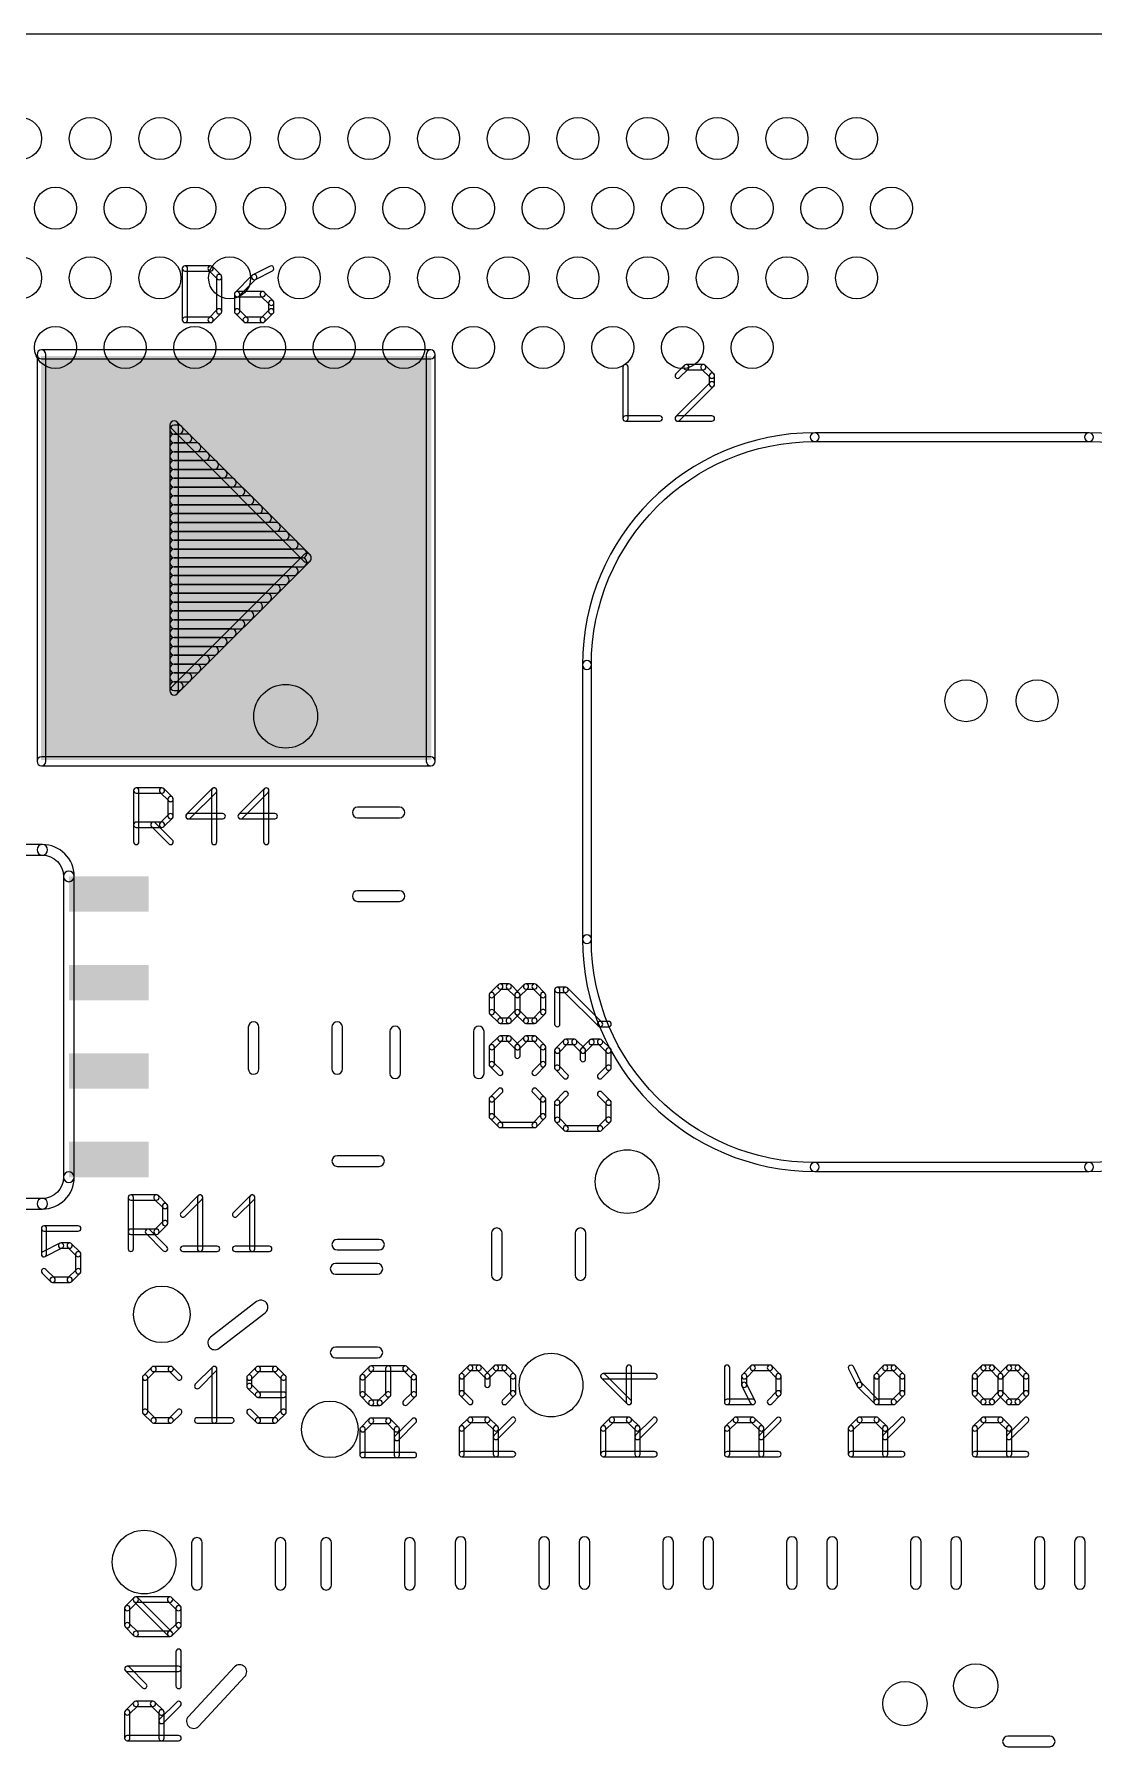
# Model space of a CAD drawing. Extents: x 0 to 96, y -11 to 42.
# Drawn here: x 15.7 to 30.9, y 17.41 to 42 of the extents above; entities that cross this region are included whole.
import ezdxf

# ---------------------------------------------------------------- set-up
doc = ezdxf.new("R2010")
doc.units = 0
for name, color, linetype in [('18', 110, 'CONTINUOUS'), ('20', 53, 'CONTINUOUS'), ('21', 253, 'CONTINUOUS'), ('39', 12, 'CONTINUOUS'), ('51', 253, 'CONTINUOUS')]:
    doc.layers.add(name, color=color, linetype=linetype)

# ---------------------------------------------------------------- blocks, each defined once
blk = doc.blocks.new('RECT')
blk.add_solid([(-0.5, -0.5), (0.5, -0.5), (-0.5, 0.5), (0.5, 0.5)])
blk = doc.blocks.new('ROUNDV')
blk.add_circle((0, 0), 0.5)

msp = doc.modelspace()

# ---------------------------------------------------------------- linework, layer by layer
at = {"layer": '20'}
msp.add_line((88.0028, 41.9972), (7.9972, 41.9972), dxfattribs=at)
at = {"layer": '21'}
for points in [[(17.8199, 38.634), (17.8199, 37.8968, 1), (17.8961, 37.8968), (17.8961, 38.634, 1)], [(18.2266, 38.6721), (17.858, 38.6721, 1), (17.858, 38.5959), (18.2266, 38.5959, 1)], [(18.3764, 38.5381), (18.2535, 38.661, 1), (18.1996, 38.6071), (18.3225, 38.4842, 1)], [(19.0808, 38.6681), (18.8351, 38.5452, 1), (18.8692, 38.4771), (19.1149, 38.6, 1)], [(18.3876, 38.0197), (18.3876, 38.5112, 1), (18.3114, 38.5112), (18.3114, 38.0197, 1)], [(18.8252, 38.5381), (18.5794, 38.2924, 1), (18.6333, 38.2385), (18.8791, 38.4842, 1)], [(18.5683, 38.2654), (18.5683, 38.0197, 1), (18.6445, 38.0197), (18.6445, 38.2654, 1)], [(18.975, 38.3035), (18.6064, 38.3035, 1), (18.6064, 38.2273), (18.975, 38.2273, 1)], [(19.1248, 38.1695), (19.0019, 38.2924, 1), (18.9481, 38.2385), (19.0709, 38.1156, 1)], [(19.136, 38.0197), (19.136, 38.1425, 1), (19.0598, 38.1425), (19.0598, 38.0197, 1)], [(17.858, 37.8587), (18.2266, 37.8587, 1), (18.2266, 37.9349), (17.858, 37.9349, 1)], [(18.2535, 37.8699), (18.3764, 37.9927, 1), (18.3225, 38.0466), (18.1996, 37.9237, 1)], [(18.5794, 37.9927), (18.7023, 37.8699, 1), (18.7562, 37.9237), (18.6333, 38.0466, 1)], [(18.7293, 37.8587), (18.975, 37.8587, 1), (18.975, 37.9349), (18.7293, 37.9349, 1)], [(19.0019, 37.8699), (19.1248, 37.9927, 1), (19.0709, 38.0466), (18.9481, 37.9237, 1)], [(15.8623, 31.5595), (15.8623, 37.4015, 1), (15.7353, 37.4015), (15.7353, 31.5595, 1)], [(15.7988, 37.338), (21.3868, 37.338, 1), (21.3868, 37.465), (15.7988, 37.465, 1)], [(21.3233, 37.4015), (21.3233, 31.5595, 1), (21.4503, 31.5595), (21.4503, 37.4015, 1)], [(24.1445, 37.2182), (24.1445, 36.481, 1), (24.2207, 36.481), (24.2207, 37.2182, 1)], [(25.0269, 37.2452), (24.904, 37.1223, 1), (24.9579, 37.0684), (25.0808, 37.1913, 1)], [(25.2996, 37.2563), (25.0539, 37.2563, 1), (25.0539, 37.1801), (25.2996, 37.1801, 1)], [(25.4494, 37.1223), (25.3265, 37.2452, 1), (25.2727, 37.1913), (25.3955, 37.0684, 1)], [(25.4606, 36.9725), (25.4606, 37.0954, 1), (25.3844, 37.0954), (25.3844, 36.9725, 1)], [(24.9579, 36.4541), (25.4494, 36.9455, 1), (25.3955, 36.9994), (24.904, 36.5079, 1)], [(17.6589, 36.3406), (19.5639, 34.4356, 1), (19.6537, 34.5254), (17.7487, 36.4304, 1)], [(17.7673, 32.5755), (17.7673, 36.3855, 1), (17.6403, 36.3855), (17.6403, 32.5755, 1)], [(17.7038, 36.2585), (17.7673, 36.2585, 1), (17.7673, 36.3855), (17.7038, 36.3855, 1)], [(24.1826, 36.4429), (24.6741, 36.4429, 1), (24.6741, 36.5191), (24.1826, 36.5191, 1)], [(25.4225, 36.5191), (24.931, 36.5191, 1), (24.931, 36.4429), (25.4225, 36.4429, 1)], [(17.7038, 36.1315), (17.8943, 36.1315, 1), (17.8943, 36.2585), (17.7038, 36.2585, 1)], [(26.8986, 36.1503, 1), (26.8986, 36.2773, 0.4142), (23.5651, 32.9438, 1), (23.6921, 32.9438, -0.4142)], [(26.8986, 36.1503), (30.8356, 36.1503, 1), (30.8356, 36.2773), (26.8986, 36.2773, 1)], [(34.0421, 32.9438, 1), (34.1691, 32.9438, 0.4142), (30.8356, 36.2773, 1), (30.8356, 36.1503, -0.4142)], [(17.7038, 36.0045), (18.0213, 36.0045, 1), (18.0213, 36.1315), (17.7038, 36.1315, 1)], [(17.7038, 35.8775), (18.1483, 35.8775, 1), (18.1483, 36.0045), (17.7038, 36.0045, 1)], [(17.7038, 35.7505), (18.2753, 35.7505, 1), (18.2753, 35.8775), (17.7038, 35.8775, 1)], [(17.7038, 35.6235), (18.4023, 35.6235, 1), (18.4023, 35.7505), (17.7038, 35.7505, 1)], [(17.7038, 35.4965), (18.5293, 35.4965, 1), (18.5293, 35.6235), (17.7038, 35.6235, 1)], [(17.7038, 35.3695), (18.6563, 35.3695, 1), (18.6563, 35.4965), (17.7038, 35.4965, 1)], [(17.7038, 35.2425), (18.7833, 35.2425, 1), (18.7833, 35.3695), (17.7038, 35.3695, 1)], [(17.7038, 35.1155), (18.9103, 35.1155, 1), (18.9103, 35.2425), (17.7038, 35.2425, 1)], [(17.7038, 34.9885), (19.0373, 34.9885, 1), (19.0373, 35.1155), (17.7038, 35.1155, 1)], [(17.7038, 34.8615), (19.1643, 34.8615, 1), (19.1643, 34.9885), (17.7038, 34.9885, 1)], [(17.7038, 34.7345), (19.2913, 34.7345, 1), (19.2913, 34.8615), (17.7038, 34.8615, 1)], [(17.7038, 34.6075), (19.4183, 34.6075, 1), (19.4183, 34.7345), (17.7038, 34.7345, 1)], [(17.7038, 34.4805), (19.5453, 34.4805, 1), (19.5453, 34.6075), (17.7038, 34.6075, 1)], [(19.5639, 34.5254), (17.6589, 32.6204, 1), (17.7487, 32.5306), (19.6537, 34.4356, 1)], [(17.7038, 34.3535), (19.5453, 34.3535, 1), (19.5453, 34.4805), (17.7038, 34.4805, 1)], [(17.7038, 34.2265), (19.4183, 34.2265, 1), (19.4183, 34.3535), (17.7038, 34.3535, 1)], [(17.7038, 34.0995), (19.2913, 34.0995, 1), (19.2913, 34.2265), (17.7038, 34.2265, 1)], [(17.7038, 33.9725), (19.1643, 33.9725, 1), (19.1643, 34.0995), (17.7038, 34.0995, 1)], [(17.7038, 33.8455), (19.0373, 33.8455, 1), (19.0373, 33.9725), (17.7038, 33.9725, 1)], [(17.7038, 33.7185), (18.9103, 33.7185, 1), (18.9103, 33.8455), (17.7038, 33.8455, 1)], [(17.7038, 33.5915), (18.7833, 33.5915, 1), (18.7833, 33.7185), (17.7038, 33.7185, 1)], [(17.7038, 33.4645), (18.6563, 33.4645, 1), (18.6563, 33.5915), (17.7038, 33.5915, 1)], [(17.7038, 33.3375), (18.5293, 33.3375, 1), (18.5293, 33.4645), (17.7038, 33.4645, 1)], [(17.7038, 33.2105), (18.4023, 33.2105, 1), (18.4023, 33.3375), (17.7038, 33.3375, 1)], [(17.7038, 33.0835), (18.2753, 33.0835, 1), (18.2753, 33.2105), (17.7038, 33.2105, 1)], [(17.7038, 32.9565), (18.1483, 32.9565, 1), (18.1483, 33.0835), (17.7038, 33.0835, 1)], [(17.7038, 32.8295), (18.0213, 32.8295, 1), (18.0213, 32.9565), (17.7038, 32.9565, 1)], [(23.6921, 29.0068), (23.6921, 32.9438, 1), (23.5651, 32.9438), (23.5651, 29.0068, 1)], [(17.7038, 32.7025), (17.8943, 32.7025, 1), (17.8943, 32.8295), (17.7038, 32.8295, 1)], [(17.7038, 32.5755), (17.7673, 32.5755, 1), (17.7673, 32.7025), (17.7038, 32.7025, 1)], [(21.3868, 31.623), (15.7988, 31.623, 1), (15.7988, 31.496), (21.3868, 31.496, 1)], [(17.1985, 30.4038), (17.1985, 31.141, 1), (17.1223, 31.141), (17.1223, 30.4038, 1)], [(17.1604, 31.1029), (17.529, 31.1029, 1), (17.529, 31.1791), (17.1604, 31.1791, 1)], [(17.502, 31.1141), (17.6249, 30.9912, 1), (17.6788, 31.0451), (17.5559, 31.168, 1)], [(17.6137, 31.0182), (17.6137, 30.7724, 1), (17.6899, 30.7724), (17.6899, 31.0182, 1)], [(18.2504, 31.168), (17.8818, 30.7994, 1), (17.9357, 30.7455), (18.3043, 31.1141, 1)], [(18.3155, 30.4038), (18.3155, 31.141, 1), (18.2393, 31.141), (18.2393, 30.4038, 1)], [(18.9989, 31.168), (18.6302, 30.7994, 1), (18.6841, 30.7455), (19.0527, 31.1141, 1)], [(19.0639, 30.4038), (19.0639, 31.141, 1), (18.9877, 31.141), (18.9877, 30.4038, 1)], [(17.6249, 30.7994), (17.502, 30.6765, 1), (17.5559, 30.6226), (17.6788, 30.7455, 1)], [(17.9088, 30.7343), (18.4003, 30.7343, 1), (18.4003, 30.8105), (17.9088, 30.8105, 1)], [(18.6572, 30.7343), (19.1487, 30.7343, 1), (19.1487, 30.8105), (18.6572, 30.8105, 1)], [(20.3375, 30.7498), (20.9375, 30.7498, 1), (20.9375, 30.9022), (20.3375, 30.9022, 1)], [(17.529, 30.6876), (17.1604, 30.6876, 1), (17.1604, 30.6114), (17.529, 30.6114, 1)], [(17.3792, 30.6226), (17.6249, 30.3769, 1), (17.6788, 30.4307), (17.433, 30.6765, 1)], [(15.8115, 30.3657), (14.7447, 30.3657, 1), (14.7447, 30.2133), (15.8115, 30.2133, 1)], [(16.1163, 29.9085, 1), (16.2687, 29.9085, 0.4142), (15.8115, 30.3657, 1), (15.8115, 30.2133, -0.4142)], [(20.3375, 29.5498), (20.9375, 29.5498, 1), (20.9375, 29.7022), (20.3375, 29.7022, 1)], [(23.6921, 29.0068, 1), (23.5651, 29.0068, 0.4142), (26.8986, 25.6733, 1), (26.8986, 25.8003, -0.4142)], [(30.8356, 25.8003, 1), (30.8356, 25.6733, 0.4142), (34.1691, 29.0068, 1), (34.0421, 29.0068, -0.4142)], [(22.2894, 28.1783), (22.4123, 28.3012, 1), (22.3584, 28.3551), (22.2355, 28.2322, 1)], [(22.3853, 28.29), (22.5082, 28.29, 1), (22.5082, 28.3662), (22.3853, 28.3662, 1)], [(22.4813, 28.3012), (22.6041, 28.1783, 1), (22.658, 28.2322), (22.5352, 28.3551, 1)], [(22.658, 28.1783), (22.7809, 28.3012, 1), (22.727, 28.3551), (22.6041, 28.2322, 1)], [(22.754, 28.29), (22.8768, 28.29, 1), (22.8768, 28.3662), (22.754, 28.3662, 1)], [(22.8499, 28.3012), (22.9728, 28.1783, 1), (23.0266, 28.2322), (22.9038, 28.3551, 1)], [(23.2404, 27.7885), (23.2404, 28.28, 1), (23.1642, 28.28), (23.1642, 27.7885, 1)], [(23.2023, 28.2419), (23.3251, 28.2419, 1), (23.3251, 28.3181), (23.2023, 28.3181, 1)], [(23.2982, 28.253), (23.7897, 27.7615, 1), (23.8436, 27.8154), (23.3521, 28.3069, 1)], [(22.3006, 27.9595), (22.3006, 28.2052, 1), (22.2244, 28.2052), (22.2244, 27.9595, 1)], [(22.6692, 27.9595), (22.6692, 28.2052, 1), (22.593, 28.2052), (22.593, 27.9595, 1)], [(22.9616, 28.2052), (22.9616, 27.9595, 1), (23.0378, 27.9595), (23.0378, 28.2052, 1)], [(18.7675, 27.7447), (18.7675, 27.1447, 1), (18.9199, 27.1447), (18.9199, 27.7447, 1)], [(19.9675, 27.7447), (19.9675, 27.1447, 1), (20.1199, 27.1447), (20.1199, 27.7447, 1)], [(22.4123, 27.8636), (22.2894, 27.9864, 1), (22.2355, 27.9326), (22.3584, 27.8097, 1)], [(22.5082, 27.8747), (22.3853, 27.8747, 1), (22.3853, 27.7985), (22.5082, 27.7985, 1)], [(22.6041, 27.9864), (22.4813, 27.8636, 1), (22.5352, 27.8097), (22.658, 27.9326, 1)], [(22.7809, 27.8636), (22.658, 27.9864, 1), (22.6041, 27.9326), (22.727, 27.8097, 1)], [(22.8768, 27.8747), (22.754, 27.8747, 1), (22.754, 27.7985), (22.8768, 27.7985, 1)], [(22.9728, 27.9864), (22.8499, 27.8636, 1), (22.9038, 27.8097), (23.0266, 27.9326, 1)], [(23.8166, 27.7504), (23.9395, 27.7504, 1), (23.9395, 27.8266), (23.8166, 27.8266, 1)], [(20.7995, 27.6812), (20.7995, 27.0812, 1), (20.9519, 27.0812), (20.9519, 27.6812, 1)], [(21.9995, 27.6812), (21.9995, 27.0812, 1), (22.1519, 27.0812), (22.1519, 27.6812, 1)], [(22.2894, 27.4299), (22.4123, 27.5528, 1), (22.3584, 27.6066), (22.2355, 27.4838, 1)], [(22.3853, 27.5416), (22.5082, 27.5416, 1), (22.5082, 27.6178), (22.3853, 27.6178, 1)], [(22.4813, 27.5528), (22.6041, 27.4299, 1), (22.658, 27.4838), (22.5352, 27.6066, 1)], [(22.658, 27.4299), (22.7809, 27.5528, 1), (22.727, 27.6066), (22.6041, 27.4838, 1)], [(22.754, 27.5416), (22.8768, 27.5416, 1), (22.8768, 27.6178), (22.754, 27.6178, 1)], [(22.8499, 27.5528), (22.9728, 27.4299, 1), (23.0266, 27.4838), (22.9038, 27.6066, 1)], [(23.2292, 27.3817), (23.3521, 27.5046, 1), (23.2982, 27.5585), (23.1753, 27.4356, 1)], [(23.3251, 27.4935), (23.448, 27.4935, 1), (23.448, 27.5697), (23.3251, 27.5697, 1)], [(23.4211, 27.5046), (23.5439, 27.3817, 1), (23.5978, 27.4356), (23.475, 27.5585, 1)], [(23.5978, 27.3817), (23.7207, 27.5046, 1), (23.6668, 27.5585), (23.5439, 27.4356, 1)], [(23.6938, 27.4935), (23.8166, 27.4935, 1), (23.8166, 27.5697), (23.6938, 27.5697, 1)], [(23.7897, 27.5046), (23.9126, 27.3817, 1), (23.9664, 27.4356), (23.8436, 27.5585, 1)], [(22.3006, 27.2111), (22.3006, 27.4568, 1), (22.2244, 27.4568), (22.2244, 27.2111, 1)], [(22.593, 27.4568), (22.593, 27.334, 1), (22.6692, 27.334), (22.6692, 27.4568, 1)], [(22.9616, 27.4568), (22.9616, 27.2111, 1), (23.0378, 27.2111), (23.0378, 27.4568, 1)], [(23.2404, 27.1629), (23.2404, 27.4087, 1), (23.1642, 27.4087), (23.1642, 27.1629, 1)], [(23.5328, 27.4087), (23.5328, 27.2858, 1), (23.609, 27.2858), (23.609, 27.4087, 1)], [(23.9014, 27.4087), (23.9014, 27.1629, 1), (23.9776, 27.1629), (23.9776, 27.4087, 1)], [(22.4123, 27.1152), (22.2894, 27.238, 1), (22.2355, 27.1841), (22.3584, 27.0613, 1)], [(22.9728, 27.238), (22.8499, 27.1152, 1), (22.9038, 27.0613), (23.0266, 27.1841, 1)], [(23.3521, 27.067), (23.2292, 27.1899, 1), (23.1753, 27.136), (23.2982, 27.0131, 1)], [(23.9126, 27.1899), (23.7897, 27.067, 1), (23.8436, 27.0131), (23.9664, 27.136, 1)], [(22.3584, 26.8582), (22.2355, 26.7354, 1), (22.2894, 26.6815), (22.4123, 26.8043, 1)], [(23.0266, 26.7354), (22.9038, 26.8582, 1), (22.8499, 26.8043), (22.9728, 26.6815, 1)], [(23.2982, 26.8101), (23.1753, 26.6872, 1), (23.2292, 26.6333), (23.3521, 26.7562, 1)], [(23.9664, 26.6872), (23.8436, 26.8101, 1), (23.7897, 26.7562), (23.9126, 26.6333, 1)], [(22.2244, 26.7084), (22.2244, 26.4627, 1), (22.3006, 26.4627), (22.3006, 26.7084, 1)], [(23.0378, 26.4627), (23.0378, 26.7084, 1), (22.9616, 26.7084), (22.9616, 26.4627, 1)], [(23.1642, 26.6603), (23.1642, 26.4145, 1), (23.2404, 26.4145), (23.2404, 26.6603, 1)], [(23.9776, 26.4145), (23.9776, 26.6603, 1), (23.9014, 26.6603), (23.9014, 26.4145, 1)], [(22.2355, 26.4357), (22.3584, 26.3129, 1), (22.4123, 26.3667), (22.2894, 26.4896, 1)], [(22.3853, 26.3017), (22.8768, 26.3017, 1), (22.8768, 26.3779), (22.3853, 26.3779, 1)], [(22.9038, 26.3129), (23.0266, 26.4357, 1), (22.9728, 26.4896), (22.8499, 26.3667, 1)], [(23.1753, 26.3876), (23.2982, 26.2647, 1), (23.3521, 26.3186), (23.2292, 26.4415, 1)], [(23.3251, 26.2536), (23.8166, 26.2536, 1), (23.8166, 26.3298), (23.3251, 26.3298, 1)], [(23.8436, 26.2647), (23.9664, 26.3876, 1), (23.9126, 26.4415), (23.7897, 26.3186, 1)], [(20.0454, 25.746), (20.6454, 25.746, 1), (20.6454, 25.8984), (20.0454, 25.8984, 1)], [(15.8115, 25.2857, 1), (15.8115, 25.1333, 0.4142), (16.2687, 25.5905, 1), (16.1163, 25.5905, -0.4142)], [(30.8356, 25.8003), (26.8986, 25.8003, 1), (26.8986, 25.6733), (30.8356, 25.6733, 1)], [(17.1196, 24.5618), (17.1196, 25.299, 1), (17.0434, 25.299), (17.0434, 24.5618, 1)], [(17.0815, 25.2609), (17.4501, 25.2609, 1), (17.4501, 25.3371), (17.0815, 25.3371, 1)], [(17.4232, 25.2721), (17.546, 25.1492, 1), (17.5999, 25.2031), (17.4771, 25.326, 1)], [(17.8569, 25.0263), (18.1026, 25.2721, 1), (18.0487, 25.326), (17.803, 25.0802, 1)], [(18.0376, 25.299), (18.0376, 24.5618, 1), (18.1138, 24.5618), (18.1138, 25.299, 1)], [(18.6053, 25.0263), (18.851, 25.2721, 1), (18.7971, 25.326), (18.5514, 25.0802, 1)], [(18.786, 25.299), (18.786, 24.5618, 1), (18.8622, 24.5618), (18.8622, 25.299, 1)], [(12.6619, 25.1333), (15.8115, 25.1333, 1), (15.8115, 25.2857), (12.6619, 25.2857, 1)], [(17.5349, 25.1762), (17.5349, 24.9304, 1), (17.6111, 24.9304), (17.6111, 25.1762, 1)], [(16.3266, 24.8926), (15.8351, 24.8926, 1), (15.8351, 24.8164), (16.3266, 24.8164, 1)], [(15.797, 24.8545), (15.797, 24.4859, 1), (15.8732, 24.4859), (15.8732, 24.8545, 1)], [(17.4501, 24.8456), (17.0815, 24.8456, 1), (17.0815, 24.7694), (17.4501, 24.7694, 1)], [(17.3003, 24.7806), (17.546, 24.5349, 1), (17.5999, 24.5887), (17.3542, 24.8345, 1)], [(17.546, 24.9574), (17.4232, 24.8345, 1), (17.4771, 24.7806), (17.5999, 24.9035, 1)], [(22.26, 24.7856), (22.26, 24.1856, 1), (22.4124, 24.1856), (22.4124, 24.7856, 1)], [(23.46, 24.7856), (23.46, 24.1856, 1), (23.6124, 24.1856), (23.6124, 24.7856, 1)], [(15.8522, 24.4518), (16.0979, 24.5747, 1), (16.0638, 24.6429), (15.8181, 24.52, 1)], [(16.0809, 24.5707), (16.2037, 24.5707, 1), (16.2037, 24.6469), (16.0809, 24.6469, 1)], [(16.1768, 24.5818), (16.2997, 24.459, 1), (16.3536, 24.5129), (16.2307, 24.6357, 1)], [(17.8299, 24.5237), (18.3214, 24.5237, 1), (18.3214, 24.5999), (17.8299, 24.5999, 1)], [(18.5783, 24.5237), (19.0698, 24.5237, 1), (19.0698, 24.5999), (18.5783, 24.5999, 1)], [(20.0454, 24.546), (20.6454, 24.546, 1), (20.6454, 24.6984), (20.0454, 24.6984, 1)], [(16.2885, 24.4859), (16.2885, 24.2402, 1), (16.3647, 24.2402), (16.3647, 24.4859, 1)], [(20.0213, 24.1986), (20.6213, 24.1986, 1), (20.6213, 24.351), (20.0213, 24.351, 1)], [(15.9849, 24.1442), (15.8621, 24.2671, 1), (15.8082, 24.2132), (15.9311, 24.0904, 1)], [(16.2037, 24.1554), (15.958, 24.1554, 1), (15.958, 24.0792), (16.2037, 24.0792, 1)], [(16.2997, 24.2671), (16.1768, 24.1442, 1), (16.2307, 24.0904), (16.3536, 24.2132, 1)], [(18.3499, 23.1351), (19.0103, 23.6431, 1), (18.8865, 23.8041), (18.2261, 23.2961, 1)], [(20.0213, 22.9986), (20.6213, 22.9986, 1), (20.6213, 23.151), (20.0213, 23.151, 1)], [(17.3819, 22.8642), (17.2591, 22.7413, 1), (17.3129, 22.6874), (17.4358, 22.8103, 1)], [(17.6546, 22.8753), (17.4089, 22.8753, 1), (17.4089, 22.7991), (17.6546, 22.7991, 1)], [(17.8044, 22.7413), (17.6816, 22.8642, 1), (17.6277, 22.8103), (17.7505, 22.6874, 1)], [(18.0614, 22.5645), (18.3071, 22.8103, 1), (18.2532, 22.8642), (18.0075, 22.6184, 1)], [(18.2421, 22.8372), (18.2421, 22.1, 1), (18.3183, 22.1), (18.3183, 22.8372, 1)], [(18.8788, 22.8642), (18.7559, 22.7413, 1), (18.8098, 22.6874), (18.9326, 22.8103, 1)], [(19.1514, 22.8753), (18.9057, 22.8753, 1), (18.9057, 22.7991), (19.1514, 22.7991, 1)], [(19.3013, 22.7413), (19.1784, 22.8642, 1), (19.1245, 22.8103), (19.2474, 22.6874, 1)], [(20.5042, 22.8695), (20.3813, 22.7467, 1), (20.4352, 22.6928), (20.5581, 22.8157, 1)], [(21.0226, 22.8807), (20.5311, 22.8807, 1), (20.5311, 22.8045), (21.0226, 22.8045, 1)], [(20.815, 22.474), (20.815, 22.8426, 1), (20.7388, 22.8426), (20.7388, 22.474, 1)], [(21.1724, 22.7467), (21.0496, 22.8695, 1), (20.9957, 22.8157), (21.1186, 22.6928, 1)], [(21.8576, 22.7055), (21.9805, 22.8284, 1), (21.9266, 22.8822), (21.8037, 22.7594, 1)], [(21.9535, 22.8172), (22.0764, 22.8172, 1), (22.0764, 22.8934), (21.9535, 22.8934, 1)], [(22.0495, 22.8284), (22.1723, 22.7055, 1), (22.2262, 22.7594), (22.1034, 22.8822, 1)], [(22.2262, 22.7055), (22.3491, 22.8284, 1), (22.2952, 22.8822), (22.1723, 22.7594, 1)], [(22.3222, 22.8172), (22.445, 22.8172, 1), (22.445, 22.8934), (22.3222, 22.8934, 1)], [(22.4181, 22.8284), (22.541, 22.7055, 1), (22.5948, 22.7594), (22.472, 22.8822, 1)], [(24.2694, 22.3638), (24.2694, 22.8553, 1), (24.1932, 22.8553), (24.1932, 22.3638, 1)], [(25.6026, 22.8553), (25.6026, 22.3638, 1), (25.6788, 22.3638), (25.6788, 22.8553, 1)], [(25.9134, 22.7055), (26.0362, 22.8284, 1), (25.9823, 22.8822), (25.8595, 22.7594, 1)], [(26.0093, 22.8172), (26.255, 22.8172, 1), (26.255, 22.8934), (26.0093, 22.8934, 1)], [(26.2281, 22.8284), (26.351, 22.7055, 1), (26.4048, 22.7594), (26.282, 22.8822, 1)], [(27.3846, 22.8383), (27.5075, 22.5925, 1), (27.5756, 22.6266), (27.4527, 22.8723, 1)], [(27.8832, 22.8822), (27.7603, 22.7594, 1), (27.8142, 22.7055), (27.9371, 22.8284, 1)], [(28.033, 22.8934), (27.9102, 22.8934, 1), (27.9102, 22.8172), (28.033, 22.8172, 1)], [(28.1828, 22.7594), (28.06, 22.8822, 1), (28.0061, 22.8284), (28.129, 22.7055, 1)], [(29.2236, 22.7055), (29.3465, 22.8284, 1), (29.2926, 22.8822), (29.1697, 22.7594, 1)], [(29.3195, 22.8172), (29.4424, 22.8172, 1), (29.4424, 22.8934), (29.3195, 22.8934, 1)], [(29.4155, 22.8284), (29.5383, 22.7055, 1), (29.5922, 22.7594), (29.4694, 22.8822, 1)], [(29.5922, 22.7055), (29.7151, 22.8284, 1), (29.6612, 22.8822), (29.5383, 22.7594, 1)], [(29.6882, 22.8172), (29.811, 22.8172, 1), (29.811, 22.8934), (29.6882, 22.8934, 1)], [(29.7841, 22.8284), (29.907, 22.7055, 1), (29.9608, 22.7594), (29.838, 22.8822, 1)], [(17.2479, 22.7144), (17.2479, 22.2229, 1), (17.3241, 22.2229), (17.3241, 22.7144, 1)], [(18.7447, 22.7144), (18.7447, 22.5915, 1), (18.8209, 22.5915), (18.8209, 22.7144, 1)], [(18.7559, 22.5645), (18.8788, 22.4417, 1), (18.9326, 22.4956), (18.8098, 22.6184, 1)], [(19.3124, 22.2229), (19.3124, 22.7144, 1), (19.2362, 22.7144), (19.2362, 22.2229, 1)], [(20.3702, 22.7197), (20.3702, 22.474, 1), (20.4464, 22.474), (20.4464, 22.7197, 1)], [(21.1836, 22.474), (21.1836, 22.7197, 1), (21.1074, 22.7197), (21.1074, 22.474, 1)], [(21.8688, 22.4867), (21.8688, 22.7324, 1), (21.7926, 22.7324), (21.7926, 22.4867, 1)], [(22.1612, 22.7324), (22.1612, 22.6096, 1), (22.2374, 22.6096), (22.2374, 22.7324, 1)], [(22.5298, 22.7324), (22.5298, 22.4867, 1), (22.606, 22.4867), (22.606, 22.7324, 1)], [(23.8357, 22.7055), (24.2043, 22.3369, 1), (24.2582, 22.3908), (23.8896, 22.7594, 1)], [(24.5999, 22.7705), (23.8627, 22.7705, 1), (23.8627, 22.6943), (24.5999, 22.6943, 1)], [(25.9245, 22.6096), (25.9245, 22.7324, 1), (25.8483, 22.7324), (25.8483, 22.6096, 1)], [(26.0434, 22.3809), (25.9205, 22.6266, 1), (25.8523, 22.5925), (25.9752, 22.3468, 1)], [(26.3398, 22.7324), (26.3398, 22.4867, 1), (26.416, 22.4867), (26.416, 22.7324, 1)], [(27.5146, 22.5826), (27.7603, 22.3369, 1), (27.8142, 22.3908), (27.5685, 22.6365, 1)], [(27.7492, 22.7324), (27.7492, 22.3638, 1), (27.8254, 22.3638), (27.8254, 22.7324, 1)], [(28.194, 22.4867), (28.194, 22.7324, 1), (28.1178, 22.7324), (28.1178, 22.4867, 1)], [(29.2348, 22.4867), (29.2348, 22.7324, 1), (29.1586, 22.7324), (29.1586, 22.4867, 1)], [(29.6034, 22.4867), (29.6034, 22.7324, 1), (29.5272, 22.7324), (29.5272, 22.4867, 1)], [(29.8958, 22.7324), (29.8958, 22.4867, 1), (29.972, 22.4867), (29.972, 22.7324, 1)], [(18.9057, 22.4305), (19.2743, 22.4305, 1), (19.2743, 22.5067), (18.9057, 22.5067, 1)], [(20.3813, 22.447), (20.5042, 22.3242, 1), (20.5581, 22.3781), (20.4352, 22.5009, 1)], [(20.5311, 22.313), (20.654, 22.313, 1), (20.654, 22.3892), (20.5311, 22.3892, 1)], [(20.681, 22.3242), (20.8038, 22.447, 1), (20.7499, 22.5009), (20.6271, 22.3781, 1)], [(21.0496, 22.3242), (21.1724, 22.447, 1), (21.1186, 22.5009), (20.9957, 22.3781, 1)], [(21.9805, 22.3908), (21.8576, 22.5136, 1), (21.8037, 22.4597), (21.9266, 22.3369, 1)], [(22.541, 22.5136), (22.4181, 22.3908, 1), (22.472, 22.3369), (22.5948, 22.4597, 1)], [(25.6407, 22.3257), (26.0093, 22.3257, 1), (26.0093, 22.4019), (25.6407, 22.4019, 1)], [(26.351, 22.5136), (26.2281, 22.3908, 1), (26.282, 22.3369), (26.4048, 22.4597, 1)], [(27.7873, 22.3257), (28.033, 22.3257, 1), (28.033, 22.4019), (27.7873, 22.4019, 1)], [(28.06, 22.3369), (28.1828, 22.4597, 1), (28.129, 22.5136), (28.0061, 22.3908, 1)], [(29.3465, 22.3908), (29.2236, 22.5136, 1), (29.1697, 22.4597), (29.2926, 22.3369, 1)], [(29.4424, 22.4019), (29.3195, 22.4019, 1), (29.3195, 22.3257), (29.4424, 22.3257, 1)], [(29.5383, 22.5136), (29.4155, 22.3908, 1), (29.4694, 22.3369), (29.5922, 22.4597, 1)], [(29.7151, 22.3908), (29.5922, 22.5136, 1), (29.5383, 22.4597), (29.6612, 22.3369, 1)], [(29.811, 22.4019), (29.6882, 22.4019, 1), (29.6882, 22.3257), (29.811, 22.3257, 1)], [(29.907, 22.5136), (29.7841, 22.3908, 1), (29.838, 22.3369), (29.9608, 22.4597, 1)], [(17.2591, 22.1959), (17.3819, 22.0731, 1), (17.4358, 22.1269), (17.3129, 22.2498, 1)], [(17.4089, 22.0619), (17.6546, 22.0619, 1), (17.6546, 22.1381), (17.4089, 22.1381, 1)], [(17.6816, 22.0731), (17.8044, 22.1959, 1), (17.7505, 22.2498), (17.6277, 22.1269, 1)], [(18.0344, 22.0619), (18.5259, 22.0619, 1), (18.5259, 22.1381), (18.0344, 22.1381, 1)], [(18.7559, 22.1959), (18.8788, 22.0731, 1), (18.9326, 22.1269), (18.8098, 22.2498, 1)], [(18.9057, 22.0619), (19.1514, 22.0619, 1), (19.1514, 22.1381), (18.9057, 22.1381, 1)], [(19.1784, 22.0731), (19.3013, 22.1959, 1), (19.2474, 22.2498), (19.1245, 22.1269, 1)], [(20.4352, 21.9444), (20.5581, 22.0672, 1), (20.5042, 22.1211), (20.3813, 21.9983, 1)], [(20.5311, 22.0561), (20.7769, 22.0561, 1), (20.7769, 22.1323), (20.5311, 22.1323, 1)], [(20.7499, 22.0672), (20.8728, 21.9444, 1), (20.9267, 21.9983), (20.8038, 22.1211, 1)], [(20.9267, 21.8215), (21.1724, 22.0672, 1), (21.1186, 22.1211), (20.8728, 21.8754, 1)], [(21.8576, 21.9571), (21.9805, 22.0799, 1), (21.9266, 22.1338), (21.8037, 22.011, 1)], [(21.9535, 22.0688), (22.1993, 22.0688, 1), (22.1993, 22.145), (21.9535, 22.145, 1)], [(22.1723, 22.0799), (22.2952, 21.9571, 1), (22.3491, 22.011), (22.2262, 22.1338, 1)], [(22.3491, 21.8342), (22.5948, 22.0799, 1), (22.541, 22.1338), (22.2952, 21.8881, 1)], [(23.8896, 21.9571), (24.0125, 22.0799, 1), (23.9586, 22.1338), (23.8357, 22.011, 1)], [(23.9855, 22.0688), (24.2313, 22.0688, 1), (24.2313, 22.145), (23.9855, 22.145, 1)], [(24.2043, 22.0799), (24.3272, 21.9571, 1), (24.3811, 22.011), (24.2582, 22.1338, 1)], [(24.3811, 21.8342), (24.6268, 22.0799, 1), (24.573, 22.1338), (24.3272, 21.8881, 1)], [(25.6676, 21.9571), (25.7905, 22.0799, 1), (25.7366, 22.1338), (25.6137, 22.011, 1)], [(25.7635, 22.0688), (26.0093, 22.0688, 1), (26.0093, 22.145), (25.7635, 22.145, 1)], [(25.9823, 22.0799), (26.1052, 21.9571, 1), (26.1591, 22.011), (26.0362, 22.1338, 1)], [(26.1591, 21.8342), (26.4048, 22.0799, 1), (26.351, 22.1338), (26.1052, 21.8881, 1)], [(27.4456, 21.9571), (27.5685, 22.0799, 1), (27.5146, 22.1338), (27.3917, 22.011, 1)], [(27.5415, 22.0688), (27.7873, 22.0688, 1), (27.7873, 22.145), (27.5415, 22.145, 1)], [(27.7603, 22.0799), (27.8832, 21.9571, 1), (27.9371, 22.011), (27.8142, 22.1338, 1)], [(27.9371, 21.8342), (28.1828, 22.0799, 1), (28.129, 22.1338), (27.8832, 21.8881, 1)], [(29.2236, 21.9571), (29.3465, 22.0799, 1), (29.2926, 22.1338), (29.1697, 22.011, 1)], [(29.3195, 22.0688), (29.5653, 22.0688, 1), (29.5653, 22.145), (29.3195, 22.145, 1)], [(29.5383, 22.0799), (29.6612, 21.9571, 1), (29.7151, 22.011), (29.5922, 22.1338, 1)], [(29.7151, 21.8342), (29.9608, 22.0799, 1), (29.907, 22.1338), (29.6612, 21.8881, 1)], [(20.4464, 21.6027), (20.4464, 21.9713, 1), (20.3702, 21.9713), (20.3702, 21.6027, 1)], [(20.8617, 21.9713), (20.8617, 21.6027, 1), (20.9379, 21.6027), (20.9379, 21.9713, 1)], [(21.8688, 21.6154), (21.8688, 21.984, 1), (21.7926, 21.984), (21.7926, 21.6154, 1)], [(22.2841, 21.984), (22.2841, 21.6154, 1), (22.3603, 21.6154), (22.3603, 21.984, 1)], [(23.9008, 21.6154), (23.9008, 21.984, 1), (23.8246, 21.984), (23.8246, 21.6154, 1)], [(24.3161, 21.984), (24.3161, 21.6154, 1), (24.3923, 21.6154), (24.3923, 21.984, 1)], [(25.6788, 21.6154), (25.6788, 21.984, 1), (25.6026, 21.984), (25.6026, 21.6154, 1)], [(26.0941, 21.984), (26.0941, 21.6154, 1), (26.1703, 21.6154), (26.1703, 21.984, 1)], [(27.4568, 21.6154), (27.4568, 21.984, 1), (27.3806, 21.984), (27.3806, 21.6154, 1)], [(27.8721, 21.984), (27.8721, 21.6154, 1), (27.9483, 21.6154), (27.9483, 21.984, 1)], [(29.2348, 21.6154), (29.2348, 21.984, 1), (29.1586, 21.984), (29.1586, 21.6154, 1)], [(29.6501, 21.984), (29.6501, 21.6154, 1), (29.7263, 21.6154), (29.7263, 21.984, 1)], [(21.1455, 21.6408), (20.4083, 21.6408, 1), (20.4083, 21.5646), (21.1455, 21.5646, 1)], [(22.5679, 21.6535), (21.8307, 21.6535, 1), (21.8307, 21.5773), (22.5679, 21.5773, 1)], [(24.5999, 21.6535), (23.8627, 21.6535, 1), (23.8627, 21.5773), (24.5999, 21.5773, 1)], [(26.3779, 21.6535), (25.6407, 21.6535, 1), (25.6407, 21.5773), (26.3779, 21.5773, 1)], [(28.1559, 21.6535), (27.4187, 21.6535, 1), (27.4187, 21.5773), (28.1559, 21.5773, 1)], [(29.9339, 21.6535), (29.1967, 21.6535, 1), (29.1967, 21.5773), (29.9339, 21.5773, 1)], [(18.1071, 19.7406), (18.1071, 20.3406, 1), (17.9547, 20.3406), (17.9547, 19.7406, 1)], [(19.3071, 19.7406), (19.3071, 20.3406, 1), (19.1547, 20.3406), (19.1547, 19.7406, 1)], [(19.9613, 19.7406), (19.9613, 20.3406, 1), (19.8089, 20.3406), (19.8089, 19.7406, 1)], [(21.1613, 19.7406), (21.1613, 20.3406, 1), (21.0089, 20.3406), (21.0089, 19.7406, 1)], [(21.8917, 19.7533), (21.8917, 20.3533, 1), (21.7393, 20.3533), (21.7393, 19.7533, 1)], [(23.0917, 19.7533), (23.0917, 20.3533, 1), (22.9393, 20.3533), (22.9393, 19.7533, 1)], [(23.6697, 19.7533), (23.6697, 20.3533, 1), (23.5173, 20.3533), (23.5173, 19.7533, 1)], [(24.8697, 19.7533), (24.8697, 20.3533, 1), (24.7173, 20.3533), (24.7173, 19.7533, 1)], [(25.4477, 19.7533), (25.4477, 20.3533, 1), (25.2953, 20.3533), (25.2953, 19.7533, 1)], [(26.6477, 19.7533), (26.6477, 20.3533, 1), (26.4953, 20.3533), (26.4953, 19.7533, 1)], [(27.2257, 19.7533), (27.2257, 20.3533, 1), (27.0733, 20.3533), (27.0733, 19.7533, 1)], [(28.4257, 19.7533), (28.4257, 20.3533, 1), (28.2733, 20.3533), (28.2733, 19.7533, 1)], [(29.0037, 19.7533), (29.0037, 20.3533, 1), (28.8513, 20.3533), (28.8513, 19.7533, 1)], [(30.2037, 19.7533), (30.2037, 20.3533, 1), (30.0513, 20.3533), (30.0513, 19.7533, 1)], [(30.7817, 19.7533), (30.7817, 20.3533, 1), (30.6293, 20.3533), (30.6293, 19.7533, 1)], [(17.057, 19.3772), (17.1799, 19.5001, 1), (17.126, 19.554), (17.0031, 19.4311, 1)], [(17.0682, 19.1584), (17.0682, 19.4041, 1), (16.992, 19.4041), (16.992, 19.1584, 1)], [(17.6714, 19.0625), (17.1799, 19.554, 1), (17.126, 19.5001), (17.6175, 19.0086, 1)], [(17.1529, 19.4889), (17.6444, 19.4889, 1), (17.6444, 19.5651), (17.1529, 19.5651, 1)], [(17.6175, 19.5001), (17.7404, 19.3772, 1), (17.7942, 19.4311), (17.6714, 19.554, 1)], [(17.7292, 19.4041), (17.7292, 19.1584, 1), (17.8054, 19.1584), (17.8054, 19.4041, 1)], [(17.1799, 19.0625), (17.057, 19.1853, 1), (17.0031, 19.1315), (17.126, 19.0086, 1)], [(17.7404, 19.1853), (17.6175, 19.0625, 1), (17.6714, 19.0086), (17.7942, 19.1315, 1)], [(17.6444, 19.0736), (17.1529, 19.0736, 1), (17.1529, 18.9974), (17.6444, 18.9974, 1)], [(17.8054, 18.2871), (17.8054, 18.7786, 1), (17.7292, 18.7786), (17.7292, 18.2871, 1)], [(17.3028, 18.3141), (17.057, 18.5598, 1), (17.0031, 18.5059), (17.2489, 18.2602, 1)], [(17.0301, 18.4948), (17.7673, 18.4948, 1), (17.7673, 18.571), (17.0301, 18.571, 1)], [(18.0577, 17.7109), (18.7181, 18.4221, 1), (18.5691, 18.5603), (17.9087, 17.8491, 1)], [(17.057, 17.8804), (17.1799, 18.0032, 1), (17.126, 18.0571), (17.0031, 17.9343, 1)], [(17.0682, 17.5387), (17.0682, 17.9073, 1), (16.992, 17.9073), (16.992, 17.5387, 1)], [(17.1529, 17.9921), (17.3987, 17.9921, 1), (17.3987, 18.0683), (17.1529, 18.0683, 1)], [(17.3717, 18.0032), (17.4946, 17.8804, 1), (17.5485, 17.9343), (17.4256, 18.0571, 1)], [(17.5485, 17.7575), (17.7942, 18.0032, 1), (17.7404, 18.0571), (17.4946, 17.8114, 1)], [(17.4835, 17.9073), (17.4835, 17.5387, 1), (17.5597, 17.5387), (17.5597, 17.9073, 1)], [(17.7673, 17.5768), (17.0301, 17.5768, 1), (17.0301, 17.5006), (17.7673, 17.5006, 1)], [(29.672, 17.4148), (30.272, 17.4148, 1), (30.272, 17.5672), (29.672, 17.5672, 1)]]:
    msp.add_lwpolyline(points, format="xyb", close=True, dxfattribs=at)
at = {"layer": '39'}
for points in [[(26.8986, 36.1503, 1), (26.8986, 36.2773, 0.4142), (23.5651, 32.9438, 1), (23.6921, 32.9438, -0.4142)], [(26.8986, 36.1503), (30.8356, 36.1503, 1), (30.8356, 36.2773), (26.8986, 36.2773, 1)], [(34.0421, 32.9438, 1), (34.1691, 32.9438, 0.4142), (30.8356, 36.2773, 1), (30.8356, 36.1503, -0.4142)], [(23.6921, 29.0068), (23.6921, 32.9438, 1), (23.5651, 32.9438), (23.5651, 29.0068, 1)], [(23.6921, 29.0068, 1), (23.5651, 29.0068, 0.4142), (26.8986, 25.6733, 1), (26.8986, 25.8003, -0.4142)], [(30.8356, 25.8003, 1), (30.8356, 25.6733, 0.4142), (34.1691, 29.0068, 1), (34.0421, 29.0068, -0.4142)], [(30.8356, 25.8003), (26.8986, 25.8003, 1), (26.8986, 25.6733), (30.8356, 25.6733, 1)]]:
    msp.add_lwpolyline(points, format="xyb", close=True, dxfattribs=at)
at = {"layer": '51'}
msp.add_lwpolyline([(16.2687, 25.5905), (16.2687, 29.9085, 1), (16.1163, 29.9085), (16.1163, 25.5905, 1)], format="xyb", close=True, dxfattribs=at)

# ---------------------------------------------------------------- block references
at = {"layer": '18'}
for p, xscale, yscale in [((15.5, 40.5), 0.6035, 0.6035), ((15.5, 40.5), 0.6035, 0.6035), ((16.5, 40.5), 0.6035, 0.6035), ((16.5, 40.5), 0.6035, 0.6035), ((17.5, 40.5), 0.6035, 0.6035), ((17.5, 40.5), 0.6035, 0.6035), ((18.5, 40.5), 0.6035, 0.6035), ((18.5, 40.5), 0.6035, 0.6035), ((19.5, 40.5), 0.6035, 0.6035), ((19.5, 40.5), 0.6035, 0.6035), ((20.5, 40.5), 0.6035, 0.6035), ((20.5, 40.5), 0.6035, 0.6035), ((21.5, 40.5), 0.6035, 0.6035), ((21.5, 40.5), 0.6035, 0.6035), ((22.5, 40.5), 0.6035, 0.6035), ((22.5, 40.5), 0.6035, 0.6035), ((23.5, 40.5), 0.6035, 0.6035), ((23.5, 40.5), 0.6035, 0.6035), ((24.5, 40.5), 0.6035, 0.6035), ((24.5, 40.5), 0.6035, 0.6035), ((25.5, 40.5), 0.6035, 0.6035), ((25.5, 40.5), 0.6035, 0.6035), ((26.5, 40.5), 0.6035, 0.6035), ((26.5, 40.5), 0.6035, 0.6035), ((27.5, 40.5), 0.6035, 0.6035), ((27.5, 40.5), 0.6035, 0.6035), ((16, 39.5), 0.6035, 0.6035), ((16, 39.5), 0.6035, 0.6035), ((17, 39.5), 0.6035, 0.6035), ((17, 39.5), 0.6035, 0.6035), ((18, 39.5), 0.6035, 0.6035), ((18, 39.5), 0.6035, 0.6035), ((19, 39.5), 0.6035, 0.6035), ((19, 39.5), 0.6035, 0.6035), ((20, 39.5), 0.6035, 0.6035), ((20, 39.5), 0.6035, 0.6035), ((21, 39.5), 0.6035, 0.6035), ((21, 39.5), 0.6035, 0.6035), ((22, 39.5), 0.6035, 0.6035), ((22, 39.5), 0.6035, 0.6035), ((23, 39.5), 0.6035, 0.6035), ((23, 39.5), 0.6035, 0.6035), ((24, 39.5), 0.6035, 0.6035), ((24, 39.5), 0.6035, 0.6035), ((25, 39.5), 0.6035, 0.6035), ((25, 39.5), 0.6035, 0.6035), ((26, 39.5), 0.6035, 0.6035), ((26, 39.5), 0.6035, 0.6035), ((27, 39.5), 0.6035, 0.6035), ((27, 39.5), 0.6035, 0.6035), ((28, 39.5), 0.6035, 0.6035), ((28, 39.5), 0.6035, 0.6035), ((15.5, 38.5), 0.6035, 0.6035), ((15.5, 38.5), 0.6035, 0.6035), ((16.5, 38.5), 0.6035, 0.6035), ((16.5, 38.5), 0.6035, 0.6035), ((17.5, 38.5), 0.6035, 0.6035), ((17.5, 38.5), 0.6035, 0.6035), ((18.5, 38.5), 0.6035, 0.6035), ((18.5, 38.5), 0.6035, 0.6035), ((19.5, 38.5), 0.6035, 0.6035), ((19.5, 38.5), 0.6035, 0.6035), ((20.5, 38.5), 0.6035, 0.6035), ((20.5, 38.5), 0.6035, 0.6035), ((21.5, 38.5), 0.6035, 0.6035), ((21.5, 38.5), 0.6035, 0.6035), ((22.5, 38.5), 0.6035, 0.6035), ((22.5, 38.5), 0.6035, 0.6035), ((23.5, 38.5), 0.6035, 0.6035), ((23.5, 38.5), 0.6035, 0.6035), ((24.5, 38.5), 0.6035, 0.6035), ((24.5, 38.5), 0.6035, 0.6035), ((25.5, 38.5), 0.6035, 0.6035), ((25.5, 38.5), 0.6035, 0.6035), ((26.5, 38.5), 0.6035, 0.6035), ((26.5, 38.5), 0.6035, 0.6035), ((27.5, 38.5), 0.6035, 0.6035), ((27.5, 38.5), 0.6035, 0.6035), ((16, 37.5), 0.6035, 0.6035), ((16, 37.5), 0.6035, 0.6035), ((17, 37.5), 0.6035, 0.6035), ((17, 37.5), 0.6035, 0.6035), ((18, 37.5), 0.6035, 0.6035), ((18, 37.5), 0.6035, 0.6035), ((19, 37.5), 0.6035, 0.6035), ((19, 37.5), 0.6035, 0.6035), ((20, 37.5), 0.6035, 0.6035), ((20, 37.5), 0.6035, 0.6035), ((21, 37.5), 0.6035, 0.6035), ((21, 37.5), 0.6035, 0.6035), ((22, 37.5), 0.6035, 0.6035), ((22, 37.5), 0.6035, 0.6035), ((23, 37.5), 0.6035, 0.6035), ((23, 37.5), 0.6035, 0.6035), ((24, 37.5), 0.6035, 0.6035), ((24, 37.5), 0.6035, 0.6035), ((25, 37.5), 0.6035, 0.6035), ((25, 37.5), 0.6035, 0.6035), ((26, 37.5), 0.6035, 0.6035), ((26, 37.5), 0.6035, 0.6035), ((29.07, 32.43), 0.6035, 0.6035), ((29.07, 32.43), 0.6035, 0.6035), ((30.09, 32.43), 0.6035, 0.6035), ((30.09, 32.43), 0.6035, 0.6035), ((19.304, 32.2072), 0.9144, 0.9144), ((19.304, 32.2072), 0.9144, 0.9144), ((24.2062, 25.527), 0.9144, 0.9144), ((24.2062, 25.527), 0.9144, 0.9144), ((17.526, 23.622), 0.8128, 0.8128), ((17.526, 23.622), 0.8128, 0.8128), ((23.114, 22.606), 0.9144, 0.9144), ((23.114, 22.606), 0.9144, 0.9144), ((19.939, 21.971), 0.8128, 0.8128), ((19.939, 21.971), 0.8128, 0.8128), ((17.272, 20.066), 0.9144, 0.9144), ((17.272, 20.066), 0.9144, 0.9144), ((29.21, 18.288), 0.635, 0.635), ((29.21, 18.288), 0.635, 0.635), ((28.194, 18.034), 0.635, 0.635), ((28.194, 18.034), 0.635, 0.635)]:
    msp.add_blockref('ROUNDV', p, dxfattribs=dict(at, xscale=xscale, yscale=yscale))
at = {"layer": '39', "xscale": 5.6, "yscale": 5.8}
msp.add_blockref('RECT', (18.5928, 34.4805), dxfattribs=at)
at = {"layer": '51', "xscale": 0.508, "yscale": 1.143, "rotation": 270}
for p in [(16.764, 29.6545), (16.764, 28.3845), (16.764, 27.1145), (16.764, 25.8445)]:
    msp.add_blockref('RECT', p, dxfattribs=at)

doc.saveas('drawing.dxf')
